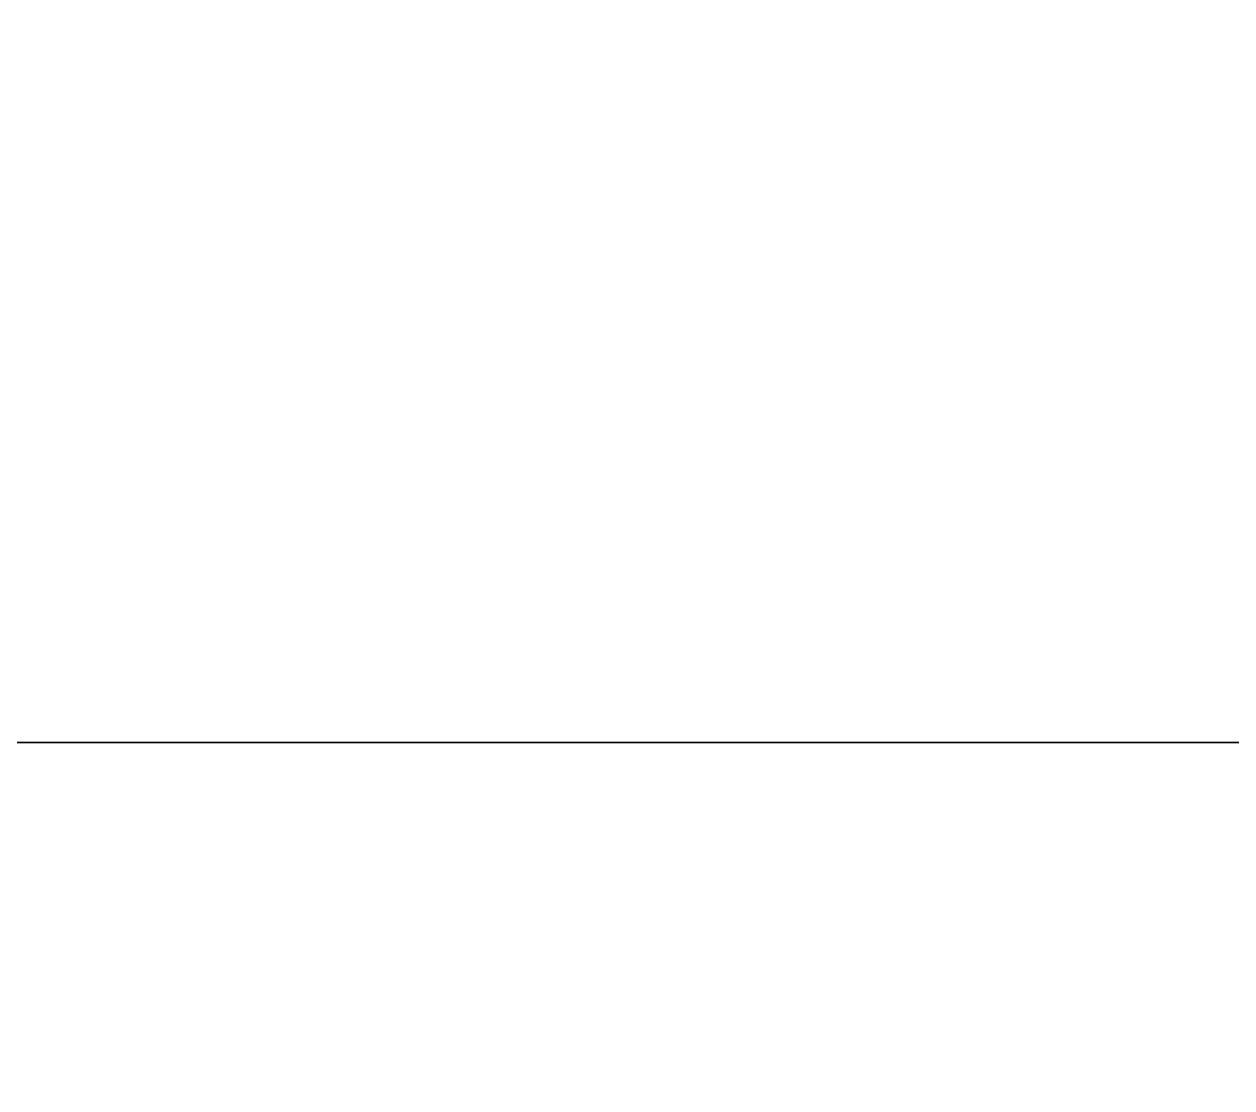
# Model space of a CAD drawing. Extents: x -150 to 2334, y -150 to 2984.
# Drawn here: x 1780.3 to 1839.4, y 759.6 to 811.6 of the extents above; entities that cross this region are included whole.
import ezdxf

# ---------------------------------------------------------------- set-up
doc = ezdxf.new("R2010")
doc.units = 0
for name, color, linetype in [('LAYER0', 7, 'CONTINUOUS'), ('LAYER108', 7, 'CONTINUOUS'), ('LAYER125', 7, 'CONTINUOUS'), ('LAYER142', 7, 'CONTINUOUS'), ('LAYER159', 7, 'CONTINUOUS'), ('LAYER243', 7, 'CONTINUOUS'), ('LAYER277', 7, 'CONTINUOUS'), ('LAYER310', 7, 'CONTINUOUS')]:
    doc.layers.add(name, color=color, linetype=linetype)

msp = doc.modelspace()

# ---------------------------------------------------------------- linework, layer by layer
at = {"layer": 'LAYER0', "invisible_edges": 1}
for points in [[(2334, 2984, -5), (-150, -150, -5), (-150, 2984, -5), (2334, 2984, -5)], [(-150, -150, -5), (2334, 2984, -5), (2334, -150, -5), (-150, -150, -5)], [(2334, -150), (-150, 2984), (-150, -150), (2334, -150)], [(-150, 2984), (2334, -150), (2334, 2984), (-150, 2984)]]:
    msp.add_3dface(points, dxfattribs=at)
at = {"layer": 'LAYER108', "invisible_edges": 1}
for points in [[(2139.4, 1489.128, 866), (1674, 776.4584, 866), (2139.4, 776.4584, 866), (2139.4, 1489.128, 866)], [(1674, 776.4584, 866), (2139.4, 1489.128, 866), (1674, 1489.128, 866), (1674, 776.4584, 866)], [(1674, 1489.128, 848), (2139.4, 776.4584, 848), (1674, 776.4584, 848), (1674, 1489.128, 848)], [(2139.4, 776.4584, 848), (1674, 1489.128, 848), (2139.4, 1489.128, 848), (2139.4, 776.4584, 848)], [(2139.4, 776.4584, 848), (1674, 776.4584, 866), (1674, 776.4584, 848), (2139.4, 776.4584, 848)], [(1674, 776.4584, 866), (2139.4, 776.4584, 848), (2139.4, 776.4584, 866), (1674, 776.4584, 866)]]:
    msp.add_3dface(points, dxfattribs=at)
at = {"layer": 'LAYER125', "invisible_edges": 1}
for points in [[(2139.4, 1489.128, 1934), (1674, 776.4584, 1934), (2139.4, 776.4584, 1934), (2139.4, 1489.128, 1934)], [(1674, 776.4584, 1934), (2139.4, 1489.128, 1934), (1674, 1489.128, 1934), (1674, 776.4584, 1934)], [(1674, 1489.128, 1916), (2139.4, 776.4584, 1916), (1674, 776.4584, 1916), (1674, 1489.128, 1916)], [(2139.4, 776.4584, 1916), (1674, 1489.128, 1916), (2139.4, 1489.128, 1916), (2139.4, 776.4584, 1916)], [(2139.4, 776.4584, 1916), (1674, 776.4584, 1934), (1674, 776.4584, 1916), (2139.4, 776.4584, 1916)], [(1674, 776.4584, 1934), (2139.4, 776.4584, 1916), (2139.4, 776.4584, 1934), (1674, 776.4584, 1934)]]:
    msp.add_3dface(points, dxfattribs=at)
at = {"layer": 'LAYER142', "invisible_edges": 1}
for points in [[(2139.4, 1489.128, 1184), (1614, 776.4584, 1184), (2139.4, 776.4584, 1184), (2139.4, 1489.128, 1184)], [(1614, 776.4584, 1184), (2139.4, 1489.128, 1184), (1614, 1489.128, 1184), (1614, 776.4584, 1184)], [(1614, 1489.128, 1166), (2139.4, 776.4584, 1166), (1614, 776.4584, 1166), (1614, 1489.128, 1166)], [(2139.4, 776.4584, 1166), (1614, 1489.128, 1166), (2139.4, 1489.128, 1166), (2139.4, 776.4584, 1166)], [(2139.4, 776.4584, 1166), (1614, 776.4584, 1184), (1614, 776.4584, 1166), (2139.4, 776.4584, 1166)], [(1614, 776.4584, 1184), (2139.4, 776.4584, 1166), (2139.4, 776.4584, 1184), (1614, 776.4584, 1184)]]:
    msp.add_3dface(points, dxfattribs=at)
at = {"layer": 'LAYER159', "invisible_edges": 1}
for points in [[(2139.4, 1489.128, 1578), (1614, 776.4584, 1578), (2139.4, 776.4584, 1578), (2139.4, 1489.128, 1578)], [(1614, 776.4584, 1578), (2139.4, 1489.128, 1578), (1614, 1489.128, 1578), (1614, 776.4584, 1578)], [(1614, 1489.128, 1560), (2139.4, 776.4584, 1560), (1614, 776.4584, 1560), (1614, 1489.128, 1560)], [(2139.4, 776.4584, 1560), (1614, 1489.128, 1560), (2139.4, 1489.128, 1560), (2139.4, 776.4584, 1560)], [(2139.4, 776.4584, 1560), (1614, 776.4584, 1578), (1614, 776.4584, 1560), (2139.4, 776.4584, 1560)], [(1614, 776.4584, 1578), (2139.4, 776.4584, 1560), (2139.4, 776.4584, 1578), (1614, 776.4584, 1578)]]:
    msp.add_3dface(points, dxfattribs=at)
at = {"layer": 'LAYER243', "invisible_edges": 1}
for points in [[(2164, 776.458), (1614, 758.458), (1614, 776.458), (2164, 776.458)], [(1614, 758.458), (2164, 776.458), (2164, 758.458), (1614, 758.458)], [(2164, 758.458, 2350), (1614, 776.458, 2350), (1614, 758.458, 2350), (2164, 758.458, 2350)], [(1614, 776.458, 2350), (2164, 758.458, 2350), (2164, 776.458, 2350), (1614, 776.458, 2350)], [(1614, 776.458, 2350), (2164, 776.458), (1614, 776.458), (1614, 776.458, 2350)], [(2164, 776.458), (1614, 776.458, 2350), (2164, 776.458, 2350), (2164, 776.458)]]:
    msp.add_3dface(points, dxfattribs=at)
at = {"layer": 'LAYER277', "invisible_edges": 1}
for points in [[(2164, 776.455, 80), (1614, 1489.125, 80), (2164, 1489.125, 80), (2164, 776.455, 80)], [(1614, 1489.125, 80), (2164, 776.455, 80), (1614, 776.455, 80), (1614, 1489.125, 80)], [(1614, 776.455, 98), (2164, 1489.125, 98), (1614, 1489.125, 98), (1614, 776.455, 98)], [(2164, 1489.125, 98), (1614, 776.455, 98), (2164, 776.455, 98), (2164, 1489.125, 98)], [(2164, 776.455, 80), (1614, 776.455, 98), (1614, 776.455, 80), (2164, 776.455, 80)], [(1614, 776.455, 98), (2164, 776.455, 80), (2164, 776.455, 98), (1614, 776.455, 98)]]:
    msp.add_3dface(points, dxfattribs=at)
at = {"layer": 'LAYER310', "invisible_edges": 1}
for points in [[(2164, 1489.125, 2349), (1614, 776.455, 2349), (2164, 776.455, 2349), (2164, 1489.125, 2349)], [(1614, 776.455, 2349), (2164, 1489.125, 2349), (1614, 1489.125, 2349), (1614, 776.455, 2349)], [(1614, 1489.125, 2331), (2164, 776.455, 2331), (1614, 776.455, 2331), (1614, 1489.125, 2331)], [(2164, 776.455, 2331), (1614, 1489.125, 2331), (2164, 1489.125, 2331), (2164, 776.455, 2331)], [(2164, 776.455, 2331), (1614, 776.455, 2349), (1614, 776.455, 2331), (2164, 776.455, 2331)], [(1614, 776.455, 2349), (2164, 776.455, 2331), (2164, 776.455, 2349), (1614, 776.455, 2349)]]:
    msp.add_3dface(points, dxfattribs=at)

doc.saveas('drawing.dxf')
